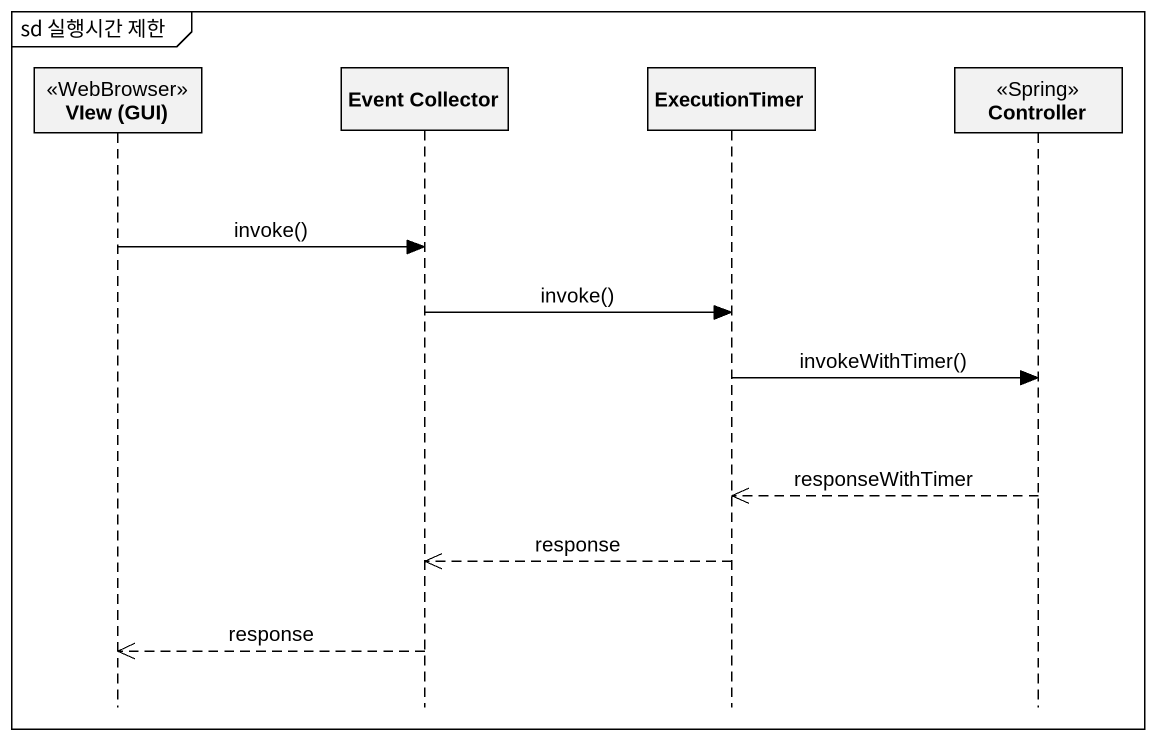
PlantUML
@startuml
mainframe sd 실행시간 제한
hide footbox
participant "VIew (GUI)" as VIew_GUI <<WebBrowser>>
participant "Event Collector" as Event_Collector
participant ExecutionTimer
participant Controller <<Spring>>

VIew_GUI -> Event_Collector : invoke()
Event_Collector -> ExecutionTimer : invoke()
ExecutionTimer -> Controller : invokeWithTimer()
Controller -->> ExecutionTimer : responseWithTimer
ExecutionTimer -->> Event_Collector : response
Event_Collector -->> VIew_GUI : response
@enduml
